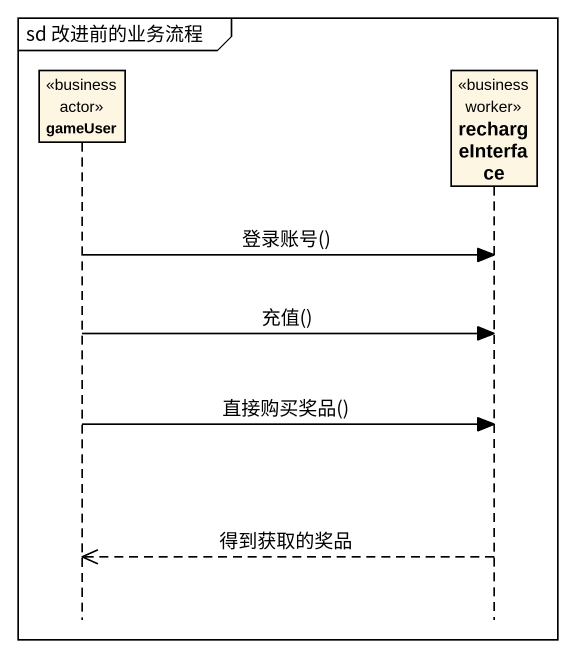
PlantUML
@startuml
mainframe sd 改进前的业务流程
hide footbox
participant gameUser <<business actor>>
participant rechargeInterface <<business worker>>

gameUser -> rechargeInterface : 登录账号()
gameUser -> rechargeInterface : 充值()
gameUser -> rechargeInterface : 直接购买奖品()
rechargeInterface -->> gameUser : 得到获取的奖品
@enduml
